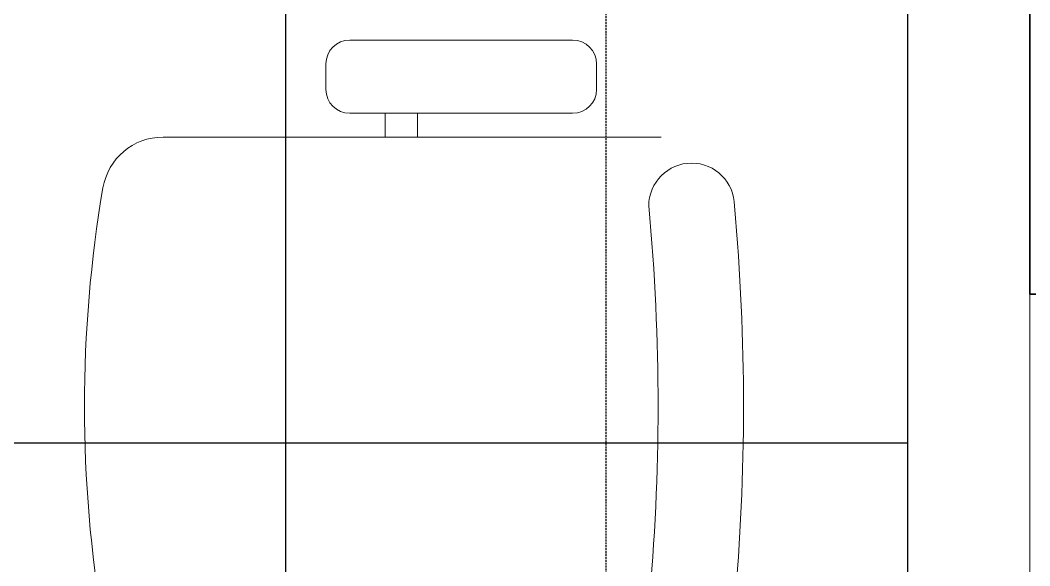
# Model space of a CAD drawing. Extents: x -12260 to 57327, y -29287 to 19916.
# Drawn here: x 12379 to 13206, y 7409 to 7856 of the extents above; entities that cross this region are included whole.
import ezdxf
from ezdxf.enums import TextEntityAlignment as Align

# ---------------------------------------------------------------- set-up
doc = ezdxf.new("R2010")
doc.units = 0
doc.header["$LTSCALE"] = 0.25
doc.linetypes.add('DASHDOT', pattern=[25.4, 12.7, -6.35, 0, -6.35])
doc.linetypes.add('HIDDEN', pattern=[9.525, 6.35, -3.175])
doc.layers.add('01-First Floor-FUR$0$FALSE CEILING', color=251, linetype='Continuous')
for name, color, linetype, lineweight in [('01-First Floor-FUR$0$LOADING', 253, 'Continuous', 5), ('01-First Floor-FUR$0$NEW Wall', 166, 'Continuous', 5), ('01-First Floor-FUR$0$Walls', 251, 'Continuous', 5), ('E-LITE-CLNG-CNDT', 6, 'DASHDOT', 35), ('E-LITE-EXIT-NUMB', 6, 'Continuous', 25), ('E-POWR-FLOR-CNDT', 6, 'HIDDEN', 25), ('E-POWR-WALL', 4, 'Continuous', 35)]:
    doc.layers.add(name, color=color, linetype=linetype, lineweight=lineweight)
doc.styles.add('DC_SIMPLEX', font='SIMPLEX.shx', dxfattribs={"width": 0.7})

# ---------------------------------------------------------------- blocks, each defined once
blk = doc.blocks.new('*X119')
at = {"color": 0}
for p, q in [((5, 3), (5, 3)), ((5, 3), (5, 3)), ((5, 3), (5, 3)), ((5, 3), (5, 3)), ((5, 3), (5, 3)), ((5, 3), (5, 3)), ((5, 3), (5, 3)), ((5, 3), (5, 3)), ((5, 3), (5, 3)), ((5, 3), (5, 3)), ((5, 3), (5, 3)), ((5, 3), (5, 3)), ((5, 3), (5, 3)), ((5, 3), (5, 3)), ((5, 3), (5, 3)), ((5, 3), (5, 3)), ((5, 3), (5, 3)), ((5, 3), (5, 3)), ((5, 3), (5, 3)), ((5, 3), (5, 3)), ((5, 3), (5, 3)), ((5, 3), (5, 3)), ((5, 3), (5, 3)), ((5, 3), (5, 3)), ((5, 3), (5, 3)), ((5, 3), (5, 3)), ((5, 3), (5, 3)), ((5, 3), (5, 3)), ((5, 3), (5, 3)), ((5, 3), (5, 3)), ((5, 3), (5, 3)), ((5, 3), (5, 3)), ((5, 3), (5, 3)), ((5, 3), (5, 3)), ((5, 3), (5, 3)), ((5, 3), (5, 3)), ((5, 3), (5, 3)), ((5, 3), (5, 3)), ((5, 3), (5, 3)), ((5, 3), (5, 3)), ((5, 3), (5, 3)), ((5, 3), (5, 3)), ((5, 3), (5, 3)), ((5, 3), (5, 3)), ((5, 3), (5, 3)), ((5, 3), (5, 3)), ((5, 3), (5, 3)), ((5, 3), (5, 3)), ((5, 3), (5, 3)), ((5, 3), (5, 3)), ((5, 3), (5, 3)), ((5, 3), (5, 3)), ((5, 3), (5, 3)), ((5, 3), (5, 3)), ((5, 3), (5, 3)), ((5, 3), (5, 3)), ((5, 3), (5, 3)), ((5, 3), (5, 3)), ((5, 3), (5, 3)), ((5, 3), (5, 3)), ((5, 3), (5, 3)), ((5, 3), (5, 3)), ((5, 3), (5, 3)), ((5, 3), (5, 3)), ((5, 3), (5, 3)), ((5, 3), (5, 3)), ((6, 3), (5, 3)), ((5, 3), (5, 3)), ((6, 3), (5, 3)), ((5, 3), (5, 3)), ((6, 3), (5, 3)), ((5, 3), (5, 3)), ((6, 3), (5, 3)), ((5, 3), (5, 3)), ((5, 3), (5, 3)), ((5, 3), (5, 3)), ((5, 3), (5, 3)), ((5, 3), (5, 3)), ((5, 3), (5, 3)), ((5, 3), (5, 3)), ((5, 3), (5, 3)), ((5, 3), (5, 3)), ((5, 3), (5, 3)), ((5, 3), (5, 3)), ((5, 3), (5, 3)), ((5, 3), (5, 3)), ((5, 3), (5, 3)), ((5, 3), (5, 3)), ((5, 3), (5, 3)), ((5, 3), (5, 3)), ((5, 3), (5, 3)), ((5, 3), (5, 3)), ((5, 3), (5, 3)), ((5, 3), (5, 3)), ((5, 3), (5, 3)), ((5, 3), (5, 3)), ((6, 3), (6, 3)), ((6, 3), (6, 3)), ((6, 3), (6, 3)), ((6, 3), (6, 3)), ((6, 3), (6, 3)), ((6, 3), (6, 3)), ((6, 3), (6, 3)), ((6, 3), (6, 3)), ((6, 3), (6, 3)), ((6, 3), (6, 3)), ((6, 3), (6, 3)), ((6, 3), (6, 3)), ((6, 3), (6, 3)), ((6, 3), (6, 3)), ((6, 3), (6, 3)), ((6, 3), (6, 3)), ((6, 3), (6, 3)), ((6, 3), (6, 3)), ((6, 3), (6, 3)), ((6, 3), (6, 3)), ((6, 3), (6, 3)), ((6, 3), (6, 3)), ((6, 3), (6, 3)), ((6, 3), (6, 3)), ((6, 3), (6, 3)), ((6, 3), (6, 3)), ((6, 3), (6, 3)), ((6, 3), (6, 3)), ((6, 3), (6, 3)), ((6, 3), (6, 3)), ((6, 3), (6, 3)), ((6, 3), (6, 3)), ((6, 3), (6, 3)), ((6, 3), (6, 3)), ((6, 3), (6, 3)), ((6, 3), (6, 3)), ((6, 3), (6, 3)), ((6, 3), (6, 3)), ((6, 3), (6, 3)), ((6, 3), (6, 3)), ((6, 3), (6, 3)), ((6, 3), (6, 3)), ((6, 3), (6, 3)), ((6, 3), (6, 3)), ((6, 3), (6, 3)), ((6, 3), (6, 3)), ((6, 3), (6, 3)), ((6, 3), (6, 3)), ((6, 3), (6, 3)), ((6, 3), (6, 3)), ((6, 3), (6, 3)), ((6, 3), (6, 3)), ((6, 3), (6, 3)), ((6, 3), (6, 3)), ((6, 3), (6, 3)), ((6, 3), (6, 3)), ((6, 3), (6, 3)), ((6, 3), (6, 3)), ((6, 3), (6, 3)), ((6, 3), (6, 3)), ((6, 3), (6, 3)), ((6, 3), (6, 3)), ((6, 3), (6, 3)), ((6, 3), (6, 3)), ((6, 3), (6, 3)), ((6, 3), (6, 3)), ((6, 3), (6, 3)), ((6, 3), (6, 3)), ((6, 3), (6, 3)), ((6, 3), (6, 3)), ((6, 3), (6, 3)), ((6, 3), (6, 3)), ((6, 3), (6, 3)), ((6, 3), (6, 3)), ((6, 3), (6, 3)), ((6, 3), (6, 3)), ((6, 3), (6, 3)), ((6, 3), (6, 3)), ((6, 3), (6, 3)), ((6, 3), (6, 3)), ((6, 3), (6, 3)), ((6, 3), (6, 3)), ((6, 3), (6, 3)), ((6, 3), (6, 3)), ((6, 3), (6, 3)), ((6, 3), (6, 3)), ((6, 3), (6, 3)), ((6, 3), (6, 3)), ((6, 3), (6, 3)), ((6, 3), (6, 3)), ((6, 3), (6, 3)), ((6, 3), (6, 3)), ((6, 3), (6, 3)), ((6, 3), (6, 3)), ((6, 3), (6, 3)), ((6, 3), (6, 3)), ((6, 3), (6, 3)), ((6, 3), (6, 3)), ((6, 3), (6, 3)), ((6, 3), (6, 3)), ((6, 3), (6, 3)), ((6, 3), (6, 3)), ((6, 3), (6, 3)), ((6, 3), (6, 3)), ((6, 3), (6, 3)), ((6, 3), (6, 3)), ((6, 3), (6, 3)), ((6, 3), (6, 3)), ((6, 3), (6, 3)), ((6, 3), (6, 3)), ((6, 3), (6, 3)), ((6, 3), (6, 3)), ((6, 3), (6, 3)), ((6, 3), (6, 3)), ((6, 3), (6, 3)), ((6, 3), (6, 3)), ((6, 3), (6, 3)), ((6, 3), (6, 3)), ((6, 3), (6, 3)), ((6, 3), (6, 3)), ((6, 3), (6, 3)), ((6, 3), (6, 3)), ((6, 3), (6, 3)), ((6, 3), (6, 3)), ((6, 3), (6, 3)), ((6, 3), (6, 3)), ((6, 3), (6, 3)), ((6, 3), (6, 3)), ((6, 3), (6, 3)), ((6, 3), (6, 3)), ((6, 3), (6, 3)), ((6, 3), (6, 3)), ((6, 3), (6, 3)), ((6, 3), (6, 3)), ((6, 3), (6, 3)), ((6, 3), (6, 3)), ((6, 3), (6, 3)), ((6, 3), (6, 3)), ((6, 3), (6, 3)), ((6, 3), (6, 3)), ((6, 3), (6, 3)), ((6, 3), (6, 3)), ((6, 3), (6, 3)), ((6, 3), (6, 3)), ((6, 3), (6, 3)), ((6, 3), (6, 3)), ((6, 3), (6, 3)), ((6, 3), (6, 3)), ((6, 3), (6, 3)), ((6, 3), (6, 3)), ((6, 3), (6, 3)), ((6, 3), (6, 3)), ((6, 3), (6, 3)), ((6, 3), (6, 3)), ((6, 3), (6, 3)), ((6, 3), (6, 3)), ((6, 3), (6, 3)), ((6, 3), (6, 3)), ((6, 3), (6, 3)), ((6, 3), (6, 3)), ((6, 3), (6, 3)), ((6, 3), (6, 3)), ((6, 3), (6, 3)), ((6, 3), (6, 3)), ((6, 3), (6, 3)), ((6, 3), (6, 3)), ((6, 3), (6, 3)), ((6, 3), (6, 3)), ((6, 3), (6, 3)), ((6, 3), (6, 3)), ((6, 3), (6, 3)), ((6, 3), (6, 3)), ((6, 3), (6, 3)), ((6, 3), (6, 3)), ((6, 3), (6, 3)), ((6, 3), (6, 3)), ((6, 3), (6, 3)), ((6, 3), (6, 3)), ((6, 3), (6, 3)), ((6, 3), (6, 3)), ((6, 3), (6, 3)), ((6, 3), (6, 3)), ((6, 3), (6, 3)), ((6, 3), (6, 3)), ((6, 3), (6, 3)), ((6, 3), (6, 3)), ((6, 3), (6, 3)), ((6, 3), (6, 3)), ((6, 3), (6, 3)), ((6, 3), (6, 3)), ((6, 3), (6, 3)), ((6, 3), (6, 3)), ((6, 3), (6, 3)), ((6, 3), (6, 3)), ((6, 3), (6, 3)), ((6, 3), (6, 3)), ((6, 3), (6, 3)), ((6, 3), (6, 3)), ((6, 3), (6, 3)), ((6, 3), (6, 3)), ((6, 3), (6, 3)), ((6, 3), (6, 3)), ((6, 3), (6, 3)), ((6, 3), (6, 3)), ((6, 3), (5, 3)), ((6, 3), (5, 3)), ((6, 3), (5, 3)), ((6, 3), (5, 3)), ((6, 3), (5, 3)), ((6, 3), (6, 3)), ((6, 3), (6, 3)), ((6, 3), (6, 3)), ((6, 3), (6, 3)), ((6, 3), (6, 3)), ((6, 3), (6, 3)), ((6, 3), (6, 3)), ((6, 3), (6, 3)), ((6, 3), (6, 3)), ((6, 3), (6, 3)), ((6, 3), (6, 3)), ((6, 3), (6, 3)), ((6, 3), (6, 3)), ((6, 3), (6, 3)), ((6, 3), (6, 3)), ((6, 3), (6, 3)), ((6, 3), (6, 3)), ((6, 3), (6, 3)), ((6, 3), (6, 3)), ((6, 3), (6, 3)), ((6, 3), (6, 3)), ((6, 3), (6, 3)), ((6, 3), (6, 3)), ((6, 3), (6, 3)), ((6, 3), (6, 3)), ((6, 3), (6, 3)), ((6, 3), (6, 3)), ((6, 3), (6, 3)), ((6, 3), (6, 3)), ((6, 3), (6, 3)), ((6, 3), (6, 3)), ((6, 3), (6, 3)), ((6, 3), (6, 3)), ((6, 3), (6, 3)), ((6, 3), (6, 3)), ((6, 3), (6, 3)), ((6, 3), (6, 3)), ((6, 3), (6, 3)), ((6, 3), (6, 3)), ((6, 3), (6, 3)), ((6, 3), (6, 3)), ((6, 3), (6, 3)), ((6, 3), (6, 3)), ((6, 3), (6, 3)), ((6, 3), (6, 3)), ((6, 3), (6, 3)), ((6, 3), (6, 3)), ((6, 3), (6, 3)), ((6, 3), (6, 3)), ((6, 3), (6, 3)), ((6, 3), (6, 3)), ((6, 3), (6, 3)), ((6, 3), (6, 3)), ((6, 3), (6, 3)), ((6, 3), (6, 3)), ((6, 3), (6, 3)), ((6, 3), (6, 3)), ((6, 3), (6, 3)), ((6, 3), (6, 3)), ((6, 3), (6, 3)), ((6, 3), (6, 3)), ((6, 3), (6, 3)), ((6, 3), (6, 3)), ((6, 3), (6, 3)), ((6, 3), (6, 3)), ((6, 3), (6, 3)), ((6, 3), (6, 3)), ((6, 3), (6, 3)), ((6, 3), (6, 3)), ((6, 3), (6, 3)), ((6, 3), (6, 3)), ((6, 3), (6, 3)), ((6, 3), (6, 3)), ((6, 3), (6, 3)), ((6, 3), (6, 3)), ((6, 3), (6, 3)), ((6, 3), (6, 3)), ((6, 3), (6, 3)), ((6, 3), (6, 3)), ((6, 3), (6, 3)), ((6, 3), (6, 3)), ((6, 3), (6, 3)), ((6, 3), (6, 3)), ((6, 3), (6, 3)), ((6, 3), (6, 3)), ((6, 3), (6, 3)), ((6, 3), (6, 3)), ((6, 3), (6, 3)), ((6, 3), (6, 3)), ((6, 3), (6, 3)), ((6, 3), (6, 3)), ((6, 3), (6, 3)), ((6, 3), (6, 3)), ((6, 3), (6, 3)), ((6, 3), (6, 3)), ((6, 3), (6, 3)), ((6, 3), (6, 3)), ((6, 3), (6, 3)), ((6, 3), (6, 3)), ((6, 3), (6, 3)), ((6, 3), (6, 3)), ((6, 3), (6, 3)), ((6, 3), (6, 3)), ((6, 3), (6, 3)), ((6, 3), (6, 3)), ((6, 3), (6, 3)), ((6, 3), (6, 3)), ((6, 3), (6, 3)), ((6, 3), (6, 3)), ((6, 3), (6, 3)), ((6, 3), (6, 3)), ((6, 3), (6, 3)), ((6, 3), (6, 3)), ((6, 3), (6, 3)), ((6, 3), (6, 3)), ((6, 3), (6, 3)), ((6, 3), (6, 3)), ((6, 3), (6, 3)), ((6, 3), (6, 3)), ((6, 3), (6, 3)), ((6, 3), (6, 3)), ((6, 3), (6, 3)), ((6, 3), (6, 3)), ((6, 3), (6, 3)), ((6, 3), (6, 3)), ((6, 3), (6, 3)), ((6, 3), (6, 3)), ((6, 3), (6, 3)), ((6, 3), (6, 3)), ((6, 3), (6, 3)), ((6, 3), (6, 3)), ((6, 3), (6, 3)), ((6, 3), (6, 3)), ((6, 3), (6, 3)), ((6, 3), (6, 3)), ((6, 3), (6, 3)), ((6, 3), (6, 3)), ((6, 3), (6, 3)), ((6, 3), (6, 3)), ((6, 3), (6, 3)), ((6, 3), (6, 3)), ((6, 3), (6, 3)), ((6, 3), (6, 3)), ((6, 3), (6, 3)), ((6, 3), (6, 3)), ((6, 3), (6, 3)), ((6, 3), (6, 3)), ((6, 3), (6, 3)), ((6, 3), (6, 3)), ((6, 3), (6, 3)), ((6, 3), (6, 3)), ((6, 3), (6, 3)), ((6, 3), (6, 3)), ((6, 3), (6, 3)), ((6, 3), (6, 3)), ((6, 3), (6, 3)), ((6, 3), (6, 3)), ((6, 3), (6, 3)), ((6, 3), (6, 3)), ((6, 3), (6, 3)), ((6, 3), (6, 3)), ((6, 3), (6, 3)), ((6, 3), (6, 3)), ((6, 3), (6, 3)), ((6, 3), (6, 3)), ((6, 3), (6, 3)), ((6, 3), (6, 3)), ((6, 3), (6, 3)), ((6, 3), (6, 3)), ((6, 3), (6, 3)), ((6, 3), (6, 3)), ((6, 3), (6, 3)), ((6, 3), (6, 3)), ((6, 3), (6, 3)), ((6, 3), (6, 3)), ((6, 3), (6, 3)), ((6, 3), (6, 3)), ((6, 3), (6, 3)), ((6, 3), (6, 3)), ((6, 3), (6, 3)), ((6, 3), (6, 3)), ((6, 3), (6, 3)), ((6, 3), (6, 3)), ((6, 3), (6, 3)), ((6, 3), (6, 3)), ((6, 3), (6, 3)), ((6, 3), (6, 3)), ((6, 3), (6, 3)), ((6, 3), (6, 3)), ((6, 3), (6, 3)), ((6, 3), (6, 3)), ((6, 3), (6, 3)), ((6, 3), (6, 3)), ((6, 3), (6, 3)), ((6, 3), (6, 3)), ((6, 3), (6, 3)), ((6, 3), (6, 3)), ((6, 3), (6, 3)), ((6, 3), (6, 3)), ((6, 3), (6, 3)), ((6, 3), (6, 3)), ((6, 3), (6, 3)), ((6, 3), (6, 3)), ((6, 3), (6, 3)), ((6, 3), (6, 3)), ((6, 3), (6, 3)), ((6, 3), (6, 3)), ((6, 3), (6, 3)), ((6, 3), (6, 3)), ((6, 3), (6, 3)), ((6, 3), (6, 3)), ((6, 3), (6, 3)), ((6, 3), (6, 3)), ((6, 3), (6, 3)), ((6, 3), (6, 3)), ((6, 3), (6, 3)), ((6, 3), (6, 3)), ((6, 3), (6, 3)), ((6, 3), (6, 3)), ((6, 3), (6, 3)), ((6, 3), (6, 3)), ((6, 3), (6, 3)), ((6, 3), (6, 3)), ((6, 3), (6, 3)), ((6, 3), (6, 3)), ((6, 3), (6, 3)), ((6, 3), (6, 3)), ((6, 3), (6, 3)), ((6, 3), (6, 3)), ((6, 3), (6, 3)), ((6, 3), (6, 3)), ((6, 3), (6, 3)), ((6, 3), (6, 3)), ((6, 3), (6, 3)), ((6, 3), (6, 3)), ((6, 3), (6, 3)), ((6, 3), (6, 3)), ((6, 3), (6, 3)), ((6, 3), (6, 3)), ((6, 3), (6, 3)), ((6, 3), (6, 3)), ((6, 3), (6, 3)), ((6, 3), (6, 3)), ((6, 3), (6, 3)), ((6, 3), (6, 3)), ((6, 3), (6, 3)), ((6, 3), (6, 3)), ((6, 3), (6, 3)), ((6, 3), (6, 3)), ((6, 3), (6, 3)), ((6, 3), (6, 3)), ((6, 3), (6, 3)), ((6, 3), (6, 3)), ((6, 3), (6, 3)), ((6, 3), (6, 3)), ((6, 3), (6, 3)), ((6, 3), (6, 3)), ((6, 3), (6, 3)), ((6, 3), (6, 3)), ((6, 3), (6, 3)), ((6, 3), (6, 3)), ((6, 3), (6, 3)), ((6, 3), (6, 3)), ((6, 3), (6, 3)), ((6, 3), (6, 3)), ((6, 3), (6, 3)), ((6, 3), (6, 3)), ((6, 3), (6, 3)), ((6, 3), (6, 3)), ((6, 3), (6, 3)), ((6, 3), (6, 3)), ((6, 3), (6, 3)), ((6, 3), (6, 3)), ((6, 3), (6, 3)), ((6, 3), (6, 3)), ((6, 3), (6, 3)), ((6, 3), (6, 3)), ((6, 3), (6, 3)), ((6, 3), (6, 3)), ((6, 3), (6, 3)), ((6, 3), (6, 3)), ((6, 3), (6, 3)), ((6, 3), (6, 3)), ((6, 3), (6, 3)), ((6, 3), (6, 3)), ((6, 3), (6, 3)), ((6, 3), (6, 3)), ((6, 3), (6, 3)), ((6, 3), (6, 3)), ((6, 3), (6, 3)), ((6, 3), (6, 3)), ((6, 3), (6, 3)), ((6, 3), (6, 3)), ((6, 3), (6, 3)), ((6, 3), (6, 3)), ((6, 3), (6, 3)), ((6, 3), (6, 3)), ((6, 3), (6, 3)), ((6, 3), (6, 3)), ((6, 3), (6, 3)), ((6, 3), (6, 3)), ((6, 3), (6, 3)), ((6, 3), (6, 3)), ((6, 3), (6, 3)), ((6, 3), (6, 3)), ((6, 3), (6, 3)), ((6, 3), (6, 3)), ((6, 3), (6, 3)), ((6, 3), (6, 3)), ((6, 3), (6, 3)), ((6, 3), (6, 3)), ((6, 3), (6, 3)), ((6, 3), (6, 3)), ((6, 3), (6, 3)), ((6, 3), (6, 3)), ((6, 3), (6, 3)), ((6, 3), (6, 3))]:
    blk.add_line(p, q, dxfattribs=at)
blk = doc.blocks.new('*X120')
at = {"color": 0}
for p, q in [((13, 1), (13, 1)), ((13, 1), (13, 1)), ((13, 1), (13, 1)), ((13, 1), (13, 1)), ((13, 1), (13, 1)), ((13, 1), (13, 1)), ((13, 1), (13, 1)), ((13, 1), (13, 1)), ((13, 1), (13, 1)), ((13, 1), (13, 1)), ((13, 1), (13, 1)), ((13, 1), (13, 1)), ((13, 1), (13, 1)), ((13, 1), (13, 1)), ((13, 1), (13, 1)), ((13, 1), (14, 1)), ((13, 1), (14, 1)), ((13, 1), (14, 1)), ((13, 1), (13, 1)), ((13, 1), (13, 1)), ((13, 1), (13, 1)), ((13, 1), (13, 1)), ((13, 1), (13, 1)), ((13, 1), (13, 1)), ((13, 1), (13, 1)), ((13, 1), (13, 1)), ((13, 1), (13, 1)), ((13, 1), (13, 1)), ((13, 1), (13, 1)), ((13, 1), (13, 1)), ((13, 1), (13, 1)), ((13, 1), (13, 1)), ((13, 1), (13, 1)), ((13, 1), (13, 1)), ((13, 1), (13, 1)), ((13, 1), (13, 1)), ((13, 1), (13, 1)), ((13, 1), (13, 1)), ((13, 1), (13, 1)), ((13, 1), (13, 1)), ((13, 1), (13, 1)), ((13, 1), (13, 1)), ((13, 1), (13, 1)), ((13, 1), (13, 1)), ((13, 1), (13, 1)), ((13, 1), (13, 1)), ((13, 1), (13, 1)), ((13, 1), (13, 1)), ((13, 1), (13, 1)), ((13, 1), (13, 1)), ((13, 1), (13, 1)), ((13, 1), (13, 1)), ((13, 1), (13, 1)), ((13, 1), (13, 1)), ((13, 1), (13, 1)), ((13, 1), (13, 1)), ((13, 1), (13, 1)), ((13, 1), (13, 1)), ((13, 1), (13, 1)), ((13, 1), (13, 1)), ((13, 1), (13, 1)), ((13, 1), (13, 1)), ((13, 1), (13, 1)), ((13, 1), (13, 1)), ((13, 1), (13, 1)), ((13, 1), (13, 1)), ((13, 1), (13, 1)), ((13, 1), (13, 1)), ((13, 1), (13, 1)), ((13, 1), (13, 1)), ((13, 1), (13, 1)), ((13, 1), (13, 1)), ((13, 1), (13, 1)), ((13, 1), (13, 1)), ((13, 1), (13, 1)), ((13, 1), (13, 1)), ((13, 1), (13, 1)), ((13, 1), (13, 1)), ((13, 1), (13, 1)), ((13, 1), (13, 1)), ((13, 1), (13, 1)), ((13, 1), (13, 1)), ((13, 1), (13, 1)), ((13, 1), (13, 1)), ((13, 1), (13, 1)), ((13, 1), (13, 1)), ((13, 1), (13, 1)), ((13, 1), (13, 1)), ((13, 1), (13, 1)), ((13, 1), (13, 1)), ((13, 1), (13, 1)), ((13, 1), (13, 1)), ((13, 1), (13, 1)), ((13, 1), (13, 1)), ((13, 1), (13, 1)), ((13, 1), (13, 1)), ((13, 1), (13, 1)), ((13, 1), (13, 1)), ((13, 1), (13, 1)), ((13, 1), (13, 1)), ((13, 1), (13, 1)), ((13, 1), (13, 1)), ((13, 1), (13, 1)), ((13, 1), (13, 1)), ((13, 1), (13, 1)), ((13, 1), (13, 1)), ((13, 1), (13, 1)), ((13, 1), (13, 1)), ((13, 1), (13, 1)), ((13, 1), (13, 1)), ((13, 1), (13, 1)), ((13, 1), (13, 1)), ((13, 1), (13, 1)), ((13, 1), (13, 1)), ((13, 1), (13, 1)), ((13, 1), (13, 1)), ((13, 1), (13, 1)), ((13, 1), (13, 1)), ((13, 1), (13, 1)), ((13, 1), (13, 1)), ((13, 1), (13, 1)), ((13, 1), (13, 1)), ((13, 1), (13, 1)), ((13, 1), (14, 1)), ((13, 0), (13, 0)), ((13, 0), (13, 0)), ((13, 0), (13, 0)), ((13, 0), (13, 0)), ((13, 0), (13, 0)), ((13, 0), (13, 0)), ((13, 0), (13, 0)), ((13, 0), (13, 0)), ((13, 0), (13, 0)), ((13, 0), (13, 0)), ((13, 0), (13, 0)), ((13, 0), (13, 0)), ((13, 0), (13, 0)), ((13, 0), (13, 0)), ((13, 0), (13, 0)), ((13, 0), (13, 0)), ((13, 0), (13, 0)), ((13, 0), (13, 0)), ((13, 0), (13, 0)), ((13, 0), (13, 0)), ((13, 0), (13, 0)), ((13, 0), (13, 0)), ((13, 0), (13, 0)), ((13, 0), (13, 0)), ((13, 0), (13, 0)), ((13, 0), (13, 0)), ((13, 0), (13, 0)), ((13, 0), (13, 0)), ((13, 0), (13, 0)), ((13, 0), (13, 0)), ((13, 0), (13, 0)), ((13, 0), (13, 0)), ((13, 0), (13, 0)), ((13, 0), (13, 0)), ((13, 0), (13, 0)), ((13, 0), (13, 0)), ((13, 0), (13, 0)), ((13, 0), (13, 0)), ((13, 0), (13, 0)), ((13, 0), (13, 0)), ((13, 0), (13, 0)), ((13, 0), (13, 0)), ((13, 0), (13, 0)), ((13, 0), (13, 0)), ((13, 0), (13, 0)), ((13, 0), (13, 0)), ((13, 0), (13, 0)), ((13, 0), (13, 0)), ((13, 0), (14, 0)), ((13, 0), (14, 0)), ((13, 0), (13, 0)), ((13, 0), (14, 0)), ((14, 1), (14, 1)), ((14, 1), (14, 1)), ((14, 1), (14, 1)), ((14, 1), (14, 1)), ((14, 1), (14, 1)), ((14, 1), (14, 1)), ((14, 1), (14, 1)), ((14, 1), (14, 1)), ((14, 1), (14, 1)), ((14, 1), (14, 1)), ((14, 1), (14, 1)), ((14, 1), (14, 1)), ((14, 1), (14, 1)), ((14, 1), (14, 1)), ((14, 1), (14, 1)), ((14, 1), (14, 1)), ((14, 1), (14, 1)), ((14, 1), (14, 1)), ((14, 1), (14, 1)), ((14, 1), (14, 1)), ((14, 1), (14, 1)), ((14, 1), (14, 1)), ((14, 1), (14, 1)), ((14, 1), (14, 1)), ((14, 1), (14, 1)), ((14, 1), (14, 1)), ((14, 1), (14, 1)), ((14, 1), (14, 1)), ((14, 1), (14, 1)), ((14, 1), (14, 1)), ((14, 1), (14, 1)), ((14, 1), (14, 1)), ((14, 1), (14, 1)), ((14, 1), (14, 1)), ((14, 1), (14, 1)), ((14, 1), (14, 1)), ((14, 1), (14, 1)), ((14, 1), (14, 1)), ((14, 1), (14, 1)), ((14, 1), (14, 1)), ((14, 1), (14, 1)), ((14, 1), (14, 1)), ((14, 1), (14, 1)), ((14, 1), (14, 1)), ((14, 1), (14, 1)), ((14, 1), (14, 1)), ((14, 1), (14, 1)), ((14, 1), (14, 1)), ((14, 1), (14, 1)), ((14, 1), (14, 1)), ((14, 1), (14, 1)), ((14, 1), (14, 1)), ((14, 1), (14, 1)), ((14, 1), (14, 1)), ((14, 1), (14, 1)), ((14, 1), (14, 1)), ((14, 1), (14, 1)), ((14, 1), (14, 1)), ((14, 1), (14, 1)), ((14, 1), (14, 1)), ((14, 1), (14, 1)), ((14, 1), (14, 1)), ((14, 1), (14, 1)), ((14, 1), (14, 1)), ((14, 1), (14, 1)), ((14, 1), (14, 1)), ((14, 1), (14, 1)), ((14, 1), (14, 1)), ((14, 1), (14, 1)), ((14, 1), (14, 1)), ((14, 1), (14, 1)), ((14, 1), (14, 1)), ((14, 1), (14, 1)), ((14, 1), (14, 1)), ((14, 1), (14, 1)), ((14, 1), (14, 1)), ((14, 1), (14, 1)), ((14, 1), (14, 1)), ((14, 1), (14, 1)), ((14, 1), (14, 1)), ((14, 1), (14, 1)), ((14, 1), (14, 1)), ((14, 1), (14, 1)), ((14, 1), (14, 1)), ((14, 1), (14, 1)), ((14, 1), (14, 1)), ((14, 1), (14, 1)), ((14, 1), (14, 1)), ((14, 1), (14, 1)), ((14, 1), (14, 1)), ((14, 1), (14, 1)), ((14, 1), (14, 1)), ((14, 1), (14, 1)), ((14, 1), (14, 1)), ((14, 0), (14, 0)), ((14, 0), (14, 0)), ((14, 0), (14, 0)), ((14, 0), (14, 0)), ((14, 0), (14, 0)), ((14, 0), (14, 0)), ((14, 0), (14, 0)), ((14, 0), (14, 0)), ((14, 0), (14, 0)), ((14, 0), (14, 0)), ((14, 0), (14, 0)), ((14, 0), (14, 0)), ((14, 0), (14, 0)), ((14, 0), (14, 0)), ((14, 0), (14, 0)), ((14, 0), (14, 0)), ((14, 0), (14, 0)), ((14, 0), (14, 0)), ((14, 0), (14, 0)), ((14, 0), (14, 0)), ((14, 0), (14, 0)), ((14, 0), (14, 0)), ((14, 0), (14, 0)), ((14, 0), (14, 0)), ((14, 0), (14, 0)), ((14, 0), (14, 0)), ((14, 0), (14, 0)), ((14, 0), (14, 0)), ((14, 0), (14, 0)), ((14, 0), (14, 0)), ((14, 0), (14, 0)), ((14, 0), (14, 0)), ((14, 0), (14, 0)), ((14, 0), (14, 0)), ((14, 0), (14, 0)), ((14, 0), (14, 0)), ((14, 0), (14, 0)), ((14, 0), (14, 0)), ((14, 0), (14, 0)), ((14, 0), (14, 0)), ((14, 0), (14, 0)), ((14, 0), (14, 0)), ((14, 0), (14, 0)), ((14, 0), (14, 0)), ((14, 0), (14, 0)), ((14, 0), (14, 0)), ((14, 0), (14, 0)), ((14, 0), (14, 0)), ((13, 0), (13, 0)), ((13, 0), (14, 0)), ((13, 0), (13, 0)), ((13, 0), (14, 0)), ((13, 0), (13, 0)), ((13, 0), (14, 0)), ((13, 0), (13, 0)), ((13, 0), (13, 0)), ((13, 0), (13, 0)), ((13, 0), (13, 0)), ((13, 0), (14, 0)), ((13, 0), (13, 0)), ((13, 0), (14, 0)), ((13, 0), (13, 0)), ((13, 0), (14, 0)), ((13, 0), (13, 0)), ((13, 0), (14, 0)), ((13, 0), (13, 0)), ((13, 0), (14, 0)), ((13, 0), (13, 0)), ((13, 0), (14, 0)), ((13, 0), (13, 0)), ((13, 0), (14, 0)), ((13, 0), (13, 0)), ((13, 0), (13, 0)), ((13, 0), (13, 0)), ((13, 0), (14, 0)), ((13, 0), (13, 0)), ((13, 0), (14, 0)), ((13, 0), (13, 0)), ((13, 0), (14, 0)), ((13, 0), (13, 0)), ((13, 0), (14, 0)), ((13, 0), (13, 0)), ((13, 0), (13, 0)), ((13, 0), (13, 0)), ((13, 0), (13, 0)), ((13, 0), (13, 0)), ((13, 0), (13, 0)), ((13, 0), (13, 0)), ((13, 0), (13, 0)), ((13, 0), (13, 0)), ((13, 0), (13, 0)), ((13, 0), (13, 0)), ((13, 0), (13, 0)), ((13, 0), (13, 0)), ((13, 0), (13, 0)), ((13, 0), (13, 0)), ((13, 0), (13, 0)), ((13, 0), (13, 0)), ((13, 0), (13, 0)), ((13, 0), (13, 0)), ((13, 0), (13, 0)), ((13, 0), (13, 0)), ((13, 0), (13, 0)), ((13, 0), (13, 0)), ((13, 0), (13, 0)), ((13, 0), (13, 0)), ((13, 0), (13, 0)), ((13, 0), (13, 0)), ((13, 0), (13, 0)), ((13, 0), (13, 0)), ((13, 0), (13, 0)), ((13, 0), (13, 0)), ((13, -1), (13, -1)), ((13, -1), (13, -1)), ((13, -1), (13, -1)), ((13, -1), (13, -1)), ((13, -1), (13, -1)), ((13, -1), (14, -1)), ((13, -1), (13, -1)), ((14, 0), (14, 0)), ((14, 0), (14, 0)), ((14, 0), (14, 0)), ((14, 0), (14, 0)), ((14, 0), (14, 0)), ((14, 0), (14, 0)), ((14, 0), (14, 0)), ((14, 0), (14, 0)), ((14, 0), (14, 0)), ((14, 0), (14, 0)), ((14, 0), (14, 0)), ((14, 0), (14, 0)), ((14, 0), (14, 0)), ((14, 0), (14, 0)), ((14, 0), (14, 0)), ((13, 0), (14, 0)), ((14, 0), (14, 0)), ((14, 0), (14, 0)), ((14, 0), (14, 0)), ((14, 0), (14, 0)), ((14, 0), (14, 0)), ((14, 0), (14, 0)), ((14, 0), (14, 0)), ((14, 0), (14, 0)), ((14, 0), (14, 0)), ((14, 0), (14, 0)), ((14, 0), (14, 0)), ((14, 0), (14, 0)), ((14, 0), (14, 0)), ((14, 0), (14, 0)), ((14, 0), (14, 0)), ((14, 0), (14, 0)), ((14, 0), (14, 0)), ((14, 0), (14, 0)), ((14, 0), (14, 0)), ((14, 0), (14, 0)), ((14, 0), (14, 0)), ((14, 0), (14, 0)), ((14, 0), (14, 0)), ((14, 0), (14, 0)), ((14, 0), (14, 0)), ((14, 0), (14, 0)), ((14, 0), (14, 0)), ((14, 0), (14, 0)), ((14, 0), (14, 0)), ((14, 0), (14, 0)), ((14, 0), (14, 0)), ((14, 0), (14, 0)), ((14, 0), (14, 0)), ((14, 0), (14, 0)), ((14, -1), (14, -1)), ((14, -1), (14, -1)), ((14, -1), (14, -1)), ((14, -1), (14, -1)), ((14, -1), (14, -1))]:
    blk.add_line(p, q, dxfattribs=at)
blk = doc.blocks.new('01-First Floor-FUR$0$GF21018-P')
at = {"color": 0}
for p, q in [((0.22049, 0.47563), (0.22049, 0.0675)), ((0.25963, 0.34221), (0.2804, 0.34221)), ((0.24001, 0.32259), (0.24001, 0.14)), ((0.30001, 0.32259), (0.30001, 0.14)), ((0.22049, 0.29372), (0.24001, 0.29372)), ((0.22049, 0.26708), (0.24001, 0.26708)), ((0.25963, 0.12039), (0.2804, 0.12039))]:
    blk.add_line(p, q, dxfattribs=at)
for points in [[(0.24001, 0.29372), (0.24001, 0.29372), (0.24001, 0.29372), (0.24001, 0.29372), (0.24001, 0.29372), (0.24001, 0.29372), (0.24001, 0.29372), (0.24001, 0.29372), (0.24001, 0.29372), (0.24001, 0.29372), (0.24001, 0.29372), (0.24001, 0.29372), (0.24001, 0.29372), (0.24001, 0.29372), (0.24001, 0.29372), (0.24001, 0.29372), (0.24001, 0.29372), (0.24001, 0.29372), (0.24001, 0.29372), (0.24001, 0.29372), (0.24001, 0.29372), (0.24001, 0.29372), (0.24001, 0.29372), (0.24001, 0.29372), (0.24001, 0.29372), (0.24001, 0.29372), (0.24001, 0.29372), (0.24001, 0.29372), (0.24001, 0.29372), (0.24001, 0.29372), (0.24001, 0.29372), (0.24001, 0.29372), (0.24001, 0.29372), (0.24001, 0.29372), (0.24001, 0.29372), (0.24001, 0.29372), (0.24001, 0.29372), (0.24001, 0.29372), (0.24001, 0.29372), (0.24001, 0.29372), (0.24001, 0.29372), (0.24001, 0.29372), (0.24001, 0.29372), (0.24001, 0.29372), (0.24001, 0.29372), (0.24001, 0.29372), (0.24001, 0.29372), (0.24001, 0.29372), (0.24001, 0.29372), (0.24001, 0.29372), (0.24001, 0.29372), (0.24001, 0.29372), (0.24001, 0.29372), (0.24001, 0.29372), (0.24001, 0.29372), (0.24001, 0.29372), (0.24001, 0.29372), (0.24001, 0.29372), (0.24001, 0.29372), (0.24001, 0.29372), (0.24001, 0.29372), (0.24001, 0.29372), (0.24001, 0.29372), (0.24001, 0.29372), (0.24001, 0.29372), (0.24001, 0.29372), (0.24001, 0.29372), (0.24001, 0.29372), (0.24001, 0.29372), (0.24001, 0.29372), (0.24001, 0.29372), (0.24001, 0.29372), (0.24001, 0.29372), (0.24001, 0.29372), (0.24001, 0.29372), (0.24001, 0.29372), (0.24001, 0.29372), (0.24001, 0.29372), (0.24001, 0.29372), (0.24001, 0.29372), (0.24001, 0.29372), (0.24001, 0.29372), (0.24001, 0.29372), (0.24001, 0.29372), (0.24001, 0.29372), (0.24001, 0.29372), (0.24001, 0.29372), (0.24001, 0.29372), (0.24001, 0.29372), (0.24001, 0.29372), (0.24001, 0.29372), (0.24001, 0.29372), (0.24001, 0.29372), (0.24001, 0.29372), (0.24001, 0.29372), (0.24001, 0.29372), (0.24001, 0.29372), (0.24001, 0.29372), (0.24001, 0.29372), (0.24001, 0.29372), (0.24001, 0.29372), (0.24001, 0.29372), (0.24001, 0.29372), (0.24001, 0.29372), (0.24001, 0.29372), (0.24001, 0.29372), (0.24001, 0.29372), (0.24001, 0.29372), (0.24001, 0.29372), (0.24001, 0.29372), (0.24001, 0.29372), (0.24001, 0.29372), (0.24001, 0.29372), (0.24001, 0.29372), (0.24001, 0.29372), (0.24001, 0.29372), (0.24001, 0.29372), (0.24001, 0.29372), (0.24001, 0.29372), (0.24001, 0.29372), (0.24001, 0.29372), (0.24001, 0.29372), (0.24001, 0.29372), (0.24001, 0.29372), (0.24001, 0.29372), (0.24001, 0.29372), (0.24001, 0.29372), (0.24001, 0.29372), (0.24001, 0.29372), (0.24001, 0.29372), (0.24001, 0.29372), (0.24001, 0.29372), (0.24001, 0.29372), (0.24001, 0.29372), (0.24001, 0.29372), (0.24001, 0.29372), (0.24001, 0.29372), (0.24001, 0.29372), (0.24001, 0.29372), (0.24001, 0.29372), (0.24001, 0.29372), (0.24001, 0.29372), (0.24001, 0.29372), (0.24001, 0.29372), (0.24001, 0.29372), (0.24001, 0.29372), (0.24001, 0.29372), (0.24001, 0.29372), (0.24001, 0.29372), (0.24001, 0.29372), (0.24001, 0.29372), (0.24001, 0.29372), (0.24001, 0.29372), (0.24001, 0.29372), (0.24001, 0.29372), (0.24001, 0.29372), (0.24001, 0.29372), (0.24001, 0.29372), (0.24001, 0.29372), (0.24001, 0.29372), (0.24001, 0.29372), (0.24001, 0.29372), (0.24001, 0.29372), (0.24001, 0.29372), (0.24001, 0.29372), (0.24001, 0.29372), (0.24001, 0.29372), (0.24001, 0.29372), (0.24001, 0.29372), (0.24001, 0.29372), (0.24001, 0.29372), (0.24001, 0.29372), (0.24001, 0.29372), (0.24001, 0.29372), (0.24001, 0.29372), (0.24001, 0.29372), (0.24001, 0.29372), (0.24001, 0.29372), (0.24001, 0.29372), (0.24001, 0.29372), (0.24001, 0.29372), (0.24001, 0.29372), (0.24001, 0.29372), (0.24001, 0.29372), (0.24001, 0.29372), (0.24001, 0.29372), (0.24001, 0.29372), (0.24001, 0.29372), (0.24001, 0.29372), (0.24001, 0.29372), (0.24001, 0.29372), (0.24001, 0.29372), (0.24001, 0.29372), (0.24001, 0.29372), (0.24001, 0.29372), (0.24001, 0.29372), (0.24001, 0.29372), (0.24001, 0.29372), (0.24001, 0.29372), (0.24001, 0.29372), (0.24001, 0.29372), (0.24001, 0.29372), (0.24001, 0.29372), (0.24001, 0.29372), (0.24001, 0.29372), (0.24001, 0.29372), (0.24001, 0.29372), (0.24001, 0.29372), (0.24001, 0.29372), (0.24001, 0.29372), (0.24001, 0.29372), (0.24001, 0.29372), (0.24001, 0.29372), (0.24001, 0.29372), (0.24001, 0.29372), (0.24001, 0.29372), (0.24001, 0.29372), (0.24001, 0.29372), (0.24001, 0.29372), (0.24001, 0.29372), (0.24001, 0.29372), (0.24001, 0.29372), (0.24001, 0.29372), (0.24001, 0.29372), (0.24001, 0.29372), (0.24001, 0.29372), (0.24001, 0.29372), (0.24001, 0.29372), (0.24001, 0.29372), (0.24001, 0.29372), (0.24001, 0.29372), (0.24001, 0.29372), (0.24001, 0.29372), (0.24001, 0.29372), (0.24001, 0.29372), (0.24001, 0.29372), (0.24001, 0.29372), (0.24001, 0.29372), (0.24001, 0.29372), (0.24001, 0.29372), (0.24001, 0.29372), (0.24001, 0.29372), (0.24001, 0.29372), (0.24001, 0.29372), (0.24001, 0.29372), (0.24001, 0.29372), (0.24001, 0.29372), (0.24001, 0.29372), (0.24001, 0.29372), (0.24001, 0.29372), (0.24001, 0.29372), (0.24001, 0.29372), (0.24001, 0.29372), (0.24001, 0.29372), (0.24001, 0.29372), (0.24001, 0.29372), (0.24001, 0.29372), (0.24001, 0.29372), (0.24001, 0.29372), (0.24001, 0.29372), (0.24001, 0.29372), (0.24001, 0.29372), (0.24001, 0.29372), (0.24001, 0.29372), (0.24001, 0.29372), (0.24001, 0.29372), (0.24001, 0.29372), (0.24001, 0.29372), (0.24001, 0.29372), (0.24001, 0.29372), (0.24001, 0.29372), (0.24001, 0.29372), (0.24001, 0.29372), (0.24001, 0.29372), (0.24001, 0.29372), (0.24001, 0.29372), (0.24001, 0.29372)], [(0.24001, 0.29372), (0.24001, 0.29372), (0.24001, 0.29372), (0.24001, 0.29372), (0.24001, 0.29372), (0.24001, 0.29372), (0.24001, 0.29372), (0.24001, 0.29372), (0.24001, 0.29372), (0.24001, 0.29372), (0.24001, 0.29372), (0.24001, 0.29372), (0.24001, 0.29372), (0.24001, 0.29372), (0.24001, 0.29372), (0.24001, 0.29372), (0.24001, 0.29372), (0.24001, 0.29372), (0.24001, 0.29372), (0.24001, 0.29372), (0.24001, 0.29372), (0.24001, 0.29372), (0.24001, 0.29372), (0.24001, 0.29372), (0.24001, 0.29372), (0.24001, 0.29372), (0.24001, 0.29372), (0.24001, 0.29372), (0.24001, 0.29372), (0.24001, 0.29372), (0.24001, 0.29372), (0.24001, 0.29372), (0.24001, 0.29372), (0.24001, 0.29372), (0.24001, 0.29372), (0.24001, 0.29372), (0.24001, 0.29372), (0.24001, 0.29372), (0.24001, 0.29372), (0.24001, 0.29372), (0.24001, 0.29372), (0.24001, 0.29372), (0.24001, 0.29372), (0.24001, 0.29372), (0.24001, 0.29372), (0.24001, 0.29372), (0.24001, 0.29372), (0.24001, 0.29372), (0.24001, 0.29372), (0.24001, 0.29372), (0.24001, 0.29372), (0.24001, 0.29372), (0.24001, 0.29372), (0.24001, 0.29372), (0.24001, 0.29372), (0.24001, 0.29372), (0.24001, 0.29372), (0.24001, 0.29372), (0.24001, 0.29372), (0.24001, 0.29372), (0.24001, 0.29372), (0.24001, 0.29372), (0.24001, 0.29372), (0.24001, 0.29372), (0.24001, 0.29372), (0.24001, 0.29372), (0.24001, 0.29372), (0.24001, 0.29372), (0.24001, 0.29372), (0.24001, 0.29372), (0.24001, 0.29372), (0.24001, 0.29372), (0.24001, 0.29372), (0.24001, 0.29372), (0.24001, 0.29372), (0.24001, 0.29372), (0.24001, 0.29372), (0.24001, 0.29372), (0.24001, 0.29372), (0.24001, 0.29372), (0.24001, 0.29372), (0.24001, 0.29372), (0.24001, 0.29372), (0.24001, 0.29372), (0.24001, 0.29372), (0.24001, 0.29372), (0.24001, 0.29372), (0.24001, 0.29372), (0.24001, 0.29372), (0.24001, 0.29372), (0.24001, 0.29372), (0.24001, 0.29372), (0.24001, 0.29372), (0.24001, 0.29372), (0.24001, 0.29372), (0.24001, 0.29372), (0.24001, 0.29372), (0.24001, 0.29372), (0.24001, 0.29372), (0.24001, 0.29372), (0.24001, 0.29372), (0.24001, 0.29372), (0.24001, 0.29372), (0.24001, 0.29372), (0.24001, 0.29372), (0.24001, 0.29372), (0.24001, 0.29372), (0.24001, 0.29372), (0.24001, 0.29372), (0.24001, 0.29372), (0.24001, 0.29372), (0.24001, 0.29372), (0.24001, 0.29372), (0.24001, 0.29372), (0.24001, 0.29372), (0.24001, 0.29372), (0.24001, 0.29372), (0.24001, 0.29372), (0.24001, 0.29372), (0.24001, 0.29372), (0.24001, 0.29372), (0.24001, 0.29372), (0.24001, 0.29372), (0.24001, 0.29372), (0.24001, 0.29372), (0.24001, 0.29372), (0.24001, 0.29372), (0.24001, 0.29372), (0.24001, 0.29372), (0.24001, 0.29372), (0.24001, 0.29372), (0.24001, 0.29372), (0.24001, 0.29372), (0.24001, 0.29372), (0.24001, 0.29372), (0.24001, 0.29372), (0.24001, 0.29372), (0.24001, 0.29372), (0.24001, 0.29372), (0.24001, 0.29372), (0.24001, 0.29372), (0.24001, 0.29372), (0.24001, 0.29372), (0.24001, 0.29372), (0.24001, 0.29372), (0.24001, 0.29372), (0.24001, 0.29372), (0.24001, 0.29372), (0.24001, 0.29372), (0.24001, 0.29372), (0.24001, 0.29372), (0.24001, 0.29372), (0.24001, 0.29372), (0.24001, 0.29372), (0.24001, 0.29372), (0.24001, 0.29372), (0.24001, 0.29372), (0.24001, 0.29372), (0.24001, 0.29372), (0.24001, 0.29372), (0.24001, 0.29372), (0.24001, 0.29372), (0.24001, 0.29372), (0.24001, 0.29372), (0.24001, 0.29372), (0.24001, 0.29372), (0.24001, 0.29372), (0.24001, 0.29372), (0.24001, 0.29372), (0.24001, 0.29372), (0.24001, 0.29372), (0.24001, 0.29372), (0.24001, 0.29372), (0.24001, 0.29372), (0.24001, 0.29372), (0.24001, 0.29372), (0.24001, 0.29372), (0.24001, 0.29372), (0.24001, 0.29372), (0.24001, 0.29372), (0.24001, 0.29372), (0.24001, 0.29372), (0.24001, 0.29372), (0.24001, 0.29372), (0.24001, 0.29372), (0.24001, 0.29372), (0.24001, 0.29372), (0.24001, 0.29372), (0.24001, 0.29372), (0.24001, 0.29372), (0.24001, 0.29372), (0.24001, 0.29372), (0.24001, 0.29372), (0.24001, 0.29372), (0.24001, 0.29372), (0.24001, 0.29372), (0.24001, 0.29372), (0.24001, 0.29372), (0.24001, 0.29372), (0.24001, 0.29372), (0.24001, 0.29372), (0.24001, 0.29372), (0.24001, 0.29372), (0.24001, 0.29372), (0.24001, 0.29372), (0.24001, 0.29372), (0.24001, 0.29372), (0.24001, 0.29372), (0.24001, 0.29372), (0.24001, 0.29372), (0.24001, 0.29372), (0.24001, 0.29372), (0.24001, 0.29372), (0.24001, 0.29372), (0.24001, 0.29372), (0.24001, 0.29372), (0.24001, 0.29372), (0.24001, 0.29372), (0.24001, 0.29372)], [(0.24001, 0.29372), (0.24001, 0.29372), (0.24001, 0.29372), (0.24001, 0.29372), (0.24001, 0.29372), (0.24001, 0.29372), (0.24001, 0.29372), (0.24001, 0.29372), (0.24001, 0.29372), (0.24001, 0.29372), (0.24001, 0.29372), (0.24001, 0.29372), (0.24001, 0.29372), (0.24001, 0.29372), (0.24001, 0.29372), (0.24001, 0.29372), (0.24001, 0.29372), (0.24001, 0.29372), (0.24001, 0.29372), (0.24001, 0.29372), (0.24001, 0.29372), (0.24001, 0.29372), (0.24001, 0.29372), (0.24001, 0.29372), (0.24001, 0.29372), (0.24001, 0.29372), (0.24001, 0.29372), (0.24001, 0.29372), (0.24001, 0.29372), (0.24001, 0.29372), (0.24001, 0.29372), (0.24001, 0.29372), (0.24001, 0.29372), (0.24001, 0.29372), (0.24001, 0.29372), (0.24001, 0.29372), (0.24001, 0.29372), (0.24001, 0.29372), (0.24001, 0.29372), (0.24001, 0.29372), (0.24001, 0.29372), (0.24001, 0.29372), (0.24001, 0.29372), (0.24001, 0.29372), (0.24001, 0.29372), (0.24001, 0.29372), (0.24001, 0.29372), (0.24001, 0.29372), (0.24001, 0.29372), (0.24001, 0.29372), (0.24001, 0.29372), (0.24001, 0.29372), (0.24001, 0.29372), (0.24001, 0.29372), (0.24001, 0.29372), (0.24001, 0.29372), (0.24001, 0.29372), (0.24001, 0.29372), (0.24001, 0.29372), (0.24001, 0.29372), (0.24001, 0.29372), (0.24001, 0.29372), (0.24001, 0.29372), (0.24001, 0.29372), (0.24001, 0.29372), (0.24001, 0.29372), (0.24001, 0.29372), (0.24001, 0.29372), (0.24001, 0.29372), (0.24001, 0.29372), (0.24001, 0.29372), (0.24001, 0.29372), (0.24001, 0.29372), (0.24001, 0.29372), (0.24001, 0.29372), (0.24001, 0.29372), (0.24001, 0.29372), (0.24001, 0.29372), (0.24001, 0.29372), (0.24001, 0.29372), (0.24001, 0.29372), (0.24001, 0.29372), (0.24001, 0.29372), (0.24001, 0.29372), (0.24001, 0.29372), (0.24001, 0.29372), (0.24001, 0.29372), (0.24001, 0.29372), (0.24001, 0.29372), (0.24001, 0.29372), (0.24001, 0.29372), (0.24001, 0.29372), (0.24001, 0.29372), (0.24001, 0.29372), (0.24001, 0.29372), (0.24001, 0.29372), (0.24001, 0.29372), (0.24001, 0.29372), (0.24001, 0.29372), (0.24001, 0.29372), (0.24001, 0.29372), (0.24001, 0.29372), (0.24001, 0.29372), (0.24001, 0.29372), (0.24001, 0.29372), (0.24001, 0.29372), (0.24001, 0.29372), (0.24001, 0.29372), (0.24001, 0.29372), (0.24001, 0.29372), (0.24001, 0.29372), (0.24001, 0.29372), (0.24001, 0.29372), (0.24001, 0.29372), (0.24001, 0.29372), (0.24001, 0.29372), (0.24001, 0.29372), (0.24001, 0.29372), (0.24001, 0.29372), (0.24001, 0.29372), (0.24001, 0.29372), (0.24001, 0.29372), (0.24001, 0.29372), (0.24001, 0.29372), (0.24001, 0.29372), (0.24001, 0.29372), (0.24001, 0.29372), (0.24001, 0.29372), (0.24001, 0.29372), (0.24001, 0.29372), (0.24001, 0.29372), (0.24001, 0.29372), (0.24001, 0.29372), (0.24001, 0.29372), (0.24001, 0.29372), (0.24001, 0.29372), (0.24001, 0.29372), (0.24001, 0.29372), (0.24001, 0.29372), (0.24001, 0.29372), (0.24001, 0.29372), (0.24001, 0.29372), (0.24001, 0.29372), (0.24001, 0.29372), (0.24001, 0.29372), (0.24001, 0.29372), (0.24001, 0.29372), (0.24001, 0.29372), (0.24001, 0.29372), (0.24001, 0.29372), (0.24001, 0.29372), (0.24001, 0.29372), (0.24001, 0.29372), (0.24001, 0.29372), (0.24001, 0.29372), (0.24001, 0.29372), (0.24001, 0.29372), (0.24001, 0.29372), (0.24001, 0.29372), (0.24001, 0.29372), (0.24001, 0.29372), (0.24001, 0.29372), (0.24001, 0.29372), (0.24001, 0.29372), (0.24001, 0.29372), (0.24001, 0.29372), (0.24001, 0.29372), (0.24001, 0.29372), (0.24001, 0.29372), (0.24001, 0.29372), (0.24001, 0.29372), (0.24001, 0.29372), (0.24001, 0.29372), (0.24001, 0.29372), (0.24001, 0.29372), (0.24001, 0.29372), (0.24001, 0.29372), (0.24001, 0.29372), (0.24001, 0.29372), (0.24001, 0.29372), (0.24001, 0.29372), (0.24001, 0.29372), (0.24001, 0.29372), (0.24001, 0.29372), (0.24001, 0.29372), (0.24001, 0.29372), (0.24001, 0.29372), (0.24001, 0.29372), (0.24001, 0.29372), (0.24001, 0.29372), (0.24001, 0.29372), (0.24001, 0.29372), (0.24001, 0.29372), (0.24001, 0.29372), (0.24001, 0.29372), (0.24001, 0.29372), (0.24001, 0.29372), (0.24001, 0.29372), (0.24001, 0.29372), (0.24001, 0.29372), (0.24001, 0.29372), (0.24001, 0.29372), (0.24001, 0.29372), (0.24001, 0.29372), (0.24001, 0.29372), (0.24001, 0.29372), (0.24001, 0.29372), (0.24001, 0.29372), (0.24001, 0.29372), (0.24001, 0.29372), (0.24001, 0.29372), (0.24001, 0.29372), (0.24001, 0.29372), (0.24001, 0.29372)]]:
    blk.add_lwpolyline(points, close=True, dxfattribs=at)
for centre, radius, start, end in [((-0.0001, -0.52948), 1.06948, 80.36712, 99.63288), ((0.17049, 0.47563), 0.05, 0, 80.36712), ((0.25963, 0.32259), 0.01962, 90, 180), ((0.2804, 0.32259), 0.01962, 0, 90), ((0.25963, 0.14), 0.01962, 180, 270), ((0.2804, 0.14), 0.01962, 270, 0), ((0, 1.84674), 1.77674, 264.69456, 275.30527), ((0.16409, 0.0425), 0.03511, 270, 90), ((0, 1.83136), 1.83136, 264.85322, 275.14698)]:
    blk.add_arc(centre, radius, start, end, dxfattribs=at)
at = {"layer": '01-First Floor-FUR$0$NEW Wall', "color": 0, "linetype": 'Continuous'}
for points in [[(0.24001, 0.29372), (0.24001, 0.29372), (0.24001, 0.29372), (0.24001, 0.29372), (0.24001, 0.29372), (0.24001, 0.29372), (0.24001, 0.29372), (0.24001, 0.29372)], [(0.24001, 0.29372), (0.24001, 0.29372), (0.24001, 0.29372), (0.24001, 0.29372), (0.24001, 0.29372), (0.24001, 0.29372), (0.24001, 0.29372)], [(0.24001, 0.29372), (0.24001, 0.29372), (0.24001, 0.29372), (0.24001, 0.29372), (0.24001, 0.29372), (0.24001, 0.29372), (0.24001, 0.29372), (0.24001, 0.29372), (0.24001, 0.29372)], [(0.24001, 0.29372), (0.24001, 0.29372), (0.24001, 0.29372), (0.24001, 0.29372), (0.24001, 0.29372), (0.24001, 0.29372), (0.24001, 0.29372), (0.24001, 0.29372), (0.24001, 0.29372), (0.24001, 0.29372)], [(0.24001, 0.29372), (0.24001, 0.29372), (0.24001, 0.29372), (0.24001, 0.29372), (0.24001, 0.29372), (0.24001, 0.29372), (0.24001, 0.29372), (0.24001, 0.29372), (0.24001, 0.29372), (0.24001, 0.29372), (0.24001, 0.29372), (0.24001, 0.29372), (0.24001, 0.29372), (0.24001, 0.29372), (0.24001, 0.29372)], [(0.24001, 0.29372), (0.24001, 0.29372), (0.24001, 0.29372), (0.24001, 0.29372), (0.24001, 0.29372), (0.24001, 0.29372), (0.24001, 0.29372), (0.24001, 0.29372), (0.24001, 0.29372), (0.24001, 0.29372)], [(0.24001, 0.29372), (0.24001, 0.29372), (0.24001, 0.29372), (0.24001, 0.29372), (0.24001, 0.29372), (0.24001, 0.29372), (0.24001, 0.29372), (0.24001, 0.29372), (0.24001, 0.29372), (0.24001, 0.29372)], [(0.24001, 0.29372), (0.24001, 0.29372), (0.24001, 0.29372), (0.24001, 0.29372), (0.24001, 0.29372), (0.24001, 0.29372), (0.24001, 0.29372), (0.24001, 0.29372), (0.24001, 0.29372), (0.24001, 0.29372)], [(0.24001, 0.29372), (0.24001, 0.29372), (0.24001, 0.29372), (0.24001, 0.29372), (0.24001, 0.29372), (0.24001, 0.29372), (0.24001, 0.29372), (0.24001, 0.29372), (0.24001, 0.29372), (0.24001, 0.29372), (0.24001, 0.29372), (0.24001, 0.29372), (0.24001, 0.29372), (0.24001, 0.29372), (0.24001, 0.29372), (0.24001, 0.29372), (0.24001, 0.29372), (0.24001, 0.29372)], [(0.24001, 0.29372), (0.24001, 0.29372), (0.24001, 0.29372), (0.24001, 0.29372), (0.24001, 0.29372), (0.24001, 0.29372), (0.24001, 0.29372), (0.24001, 0.29372), (0.24001, 0.29372), (0.24001, 0.29372), (0.24001, 0.29372), (0.24001, 0.29372)], [(0.24001, 0.29372), (0.24001, 0.29372), (0.24001, 0.29372), (0.24001, 0.29372), (0.24001, 0.29372), (0.24001, 0.29372), (0.24001, 0.29372)], [(0.24001, 0.29372), (0.24001, 0.29372), (0.24001, 0.29372), (0.24001, 0.29372), (0.24001, 0.29372), (0.24001, 0.29372), (0.24001, 0.29372), (0.24001, 0.29372), (0.24001, 0.29372), (0.24001, 0.29372), (0.24001, 0.29372), (0.24001, 0.29372), (0.24001, 0.29372), (0.24001, 0.29372), (0.24001, 0.29372), (0.24001, 0.29372), (0.24001, 0.29372), (0.24001, 0.29372), (0.24001, 0.29372), (0.24001, 0.29372), (0.24001, 0.29372), (0.24001, 0.29372), (0.24001, 0.29372), (0.24001, 0.29372), (0.24001, 0.29372), (0.24001, 0.29372), (0.24001, 0.29372), (0.24001, 0.29372), (0.24001, 0.29372), (0.24001, 0.29372), (0.24001, 0.29372), (0.24001, 0.29372), (0.24001, 0.29372), (0.24001, 0.29372), (0.24001, 0.29372), (0.24001, 0.29372), (0.24001, 0.29372), (0.24001, 0.29372), (0.24001, 0.29372), (0.24001, 0.29372), (0.24001, 0.29372), (0.24001, 0.29372), (0.24001, 0.29372), (0.24001, 0.29372), (0.24001, 0.29372), (0.24001, 0.29372), (0.24001, 0.29372), (0.24001, 0.29372), (0.24001, 0.29372), (0.24001, 0.29372), (0.24001, 0.29372), (0.24001, 0.29372), (0.24001, 0.29372), (0.24001, 0.29372), (0.24001, 0.29372), (0.24001, 0.29372), (0.24001, 0.29372), (0.24001, 0.29372), (0.24001, 0.29372), (0.24001, 0.29372), (0.24001, 0.29372), (0.24001, 0.29372), (0.24001, 0.29372), (0.24001, 0.29372), (0.24001, 0.29372), (0.24001, 0.29372), (0.24001, 0.29372), (0.24001, 0.29372), (0.24001, 0.29372), (0.24001, 0.29372), (0.24001, 0.29372), (0.24001, 0.29372), (0.24001, 0.29372), (0.24001, 0.29372), (0.24001, 0.29372), (0.24001, 0.29372), (0.24001, 0.29372), (0.24001, 0.29372), (0.24001, 0.29372), (0.24001, 0.29372), (0.24001, 0.29372), (0.24001, 0.29372), (0.24001, 0.29372), (0.24001, 0.29372), (0.24001, 0.29372), (0.24001, 0.29372), (0.24001, 0.29372), (0.24001, 0.29372), (0.24001, 0.29372), (0.24001, 0.29372), (0.24001, 0.29372), (0.24001, 0.29372), (0.24001, 0.29372), (0.24001, 0.29372), (0.24001, 0.29372), (0.24001, 0.29372), (0.24001, 0.29372), (0.24001, 0.29372), (0.24001, 0.29372), (0.24001, 0.29372), (0.24001, 0.29372), (0.24001, 0.29372), (0.24001, 0.29372), (0.24001, 0.29372), (0.24001, 0.29372), (0.24001, 0.29372), (0.24001, 0.29372), (0.24001, 0.29372), (0.24001, 0.29372), (0.24001, 0.29372), (0.24001, 0.29372)], [(0.24001, 0.29372), (0.24001, 0.29372), (0.24001, 0.29372), (0.24001, 0.29372), (0.24001, 0.29372), (0.24001, 0.29372), (0.24001, 0.29372), (0.24001, 0.29372), (0.24001, 0.29372), (0.24001, 0.29372), (0.24001, 0.29372), (0.24001, 0.29372), (0.24001, 0.29372), (0.24001, 0.29372), (0.24001, 0.29372), (0.24001, 0.29372), (0.24001, 0.29372)], [(0.24001, 0.29372), (0.24001, 0.29372), (0.24001, 0.29372), (0.24001, 0.29372), (0.24001, 0.29372), (0.24001, 0.29372), (0.24001, 0.29372), (0.24001, 0.29372), (0.24001, 0.29372), (0.24001, 0.29372), (0.24001, 0.29372), (0.24001, 0.29372), (0.24001, 0.29372), (0.24001, 0.29372), (0.24001, 0.29372), (0.24001, 0.29372), (0.24001, 0.29372), (0.24001, 0.29372), (0.24001, 0.29372), (0.24001, 0.29372), (0.24001, 0.29372), (0.24001, 0.29372), (0.24001, 0.29372), (0.24001, 0.29372), (0.24001, 0.29372), (0.24001, 0.29372), (0.24001, 0.29372), (0.24001, 0.29372), (0.24001, 0.29372), (0.24001, 0.29372), (0.24001, 0.29372), (0.24001, 0.29372), (0.24001, 0.29372), (0.24001, 0.29372), (0.24001, 0.29372), (0.24001, 0.29372), (0.24001, 0.29372), (0.24001, 0.29372), (0.24001, 0.29372), (0.24001, 0.29372), (0.24001, 0.29372), (0.24001, 0.29372), (0.24001, 0.29372), (0.24001, 0.29372), (0.24001, 0.29372), (0.24001, 0.29372), (0.24001, 0.29372), (0.24001, 0.29372), (0.24001, 0.29372), (0.24001, 0.29372), (0.24001, 0.29372), (0.24001, 0.29372), (0.24001, 0.29372), (0.24001, 0.29372), (0.24001, 0.29372), (0.24001, 0.29372), (0.24001, 0.29372), (0.24001, 0.29372), (0.24001, 0.29372), (0.24001, 0.29372), (0.24001, 0.29372), (0.24001, 0.29372), (0.24001, 0.29372), (0.24001, 0.29372), (0.24001, 0.29372), (0.24001, 0.29372), (0.24001, 0.29372), (0.24001, 0.29372), (0.24001, 0.29372), (0.24001, 0.29372), (0.24001, 0.29372), (0.24001, 0.29372), (0.24001, 0.29372), (0.24001, 0.29372), (0.24001, 0.29372), (0.24001, 0.29372), (0.24001, 0.29372), (0.24001, 0.29372), (0.24001, 0.29372), (0.24001, 0.29372), (0.24001, 0.29372), (0.24001, 0.29372), (0.24001, 0.29372), (0.24001, 0.29372), (0.24001, 0.29372), (0.24001, 0.29372), (0.24001, 0.29372), (0.24001, 0.29372), (0.24001, 0.29372)], [(0.24001, 0.29372), (0.24001, 0.29372), (0.24001, 0.29372), (0.24001, 0.29372), (0.24001, 0.29372), (0.24001, 0.29372), (0.24001, 0.29372), (0.24001, 0.29372), (0.24001, 0.29372), (0.24001, 0.29372), (0.24001, 0.29372), (0.24001, 0.29372), (0.24001, 0.29372), (0.24001, 0.29372), (0.24001, 0.29372), (0.24001, 0.29372), (0.24001, 0.29372), (0.24001, 0.29372), (0.24001, 0.29372), (0.24001, 0.29372), (0.24001, 0.29372), (0.24001, 0.29372), (0.24001, 0.29372), (0.24001, 0.29372), (0.24001, 0.29372), (0.24001, 0.29372), (0.24001, 0.29372), (0.24001, 0.29372), (0.24001, 0.29372), (0.24001, 0.29372), (0.24001, 0.29372), (0.24001, 0.29372), (0.24001, 0.29372), (0.24001, 0.29372), (0.24001, 0.29372), (0.24001, 0.29372), (0.24001, 0.29372), (0.24001, 0.29372), (0.24001, 0.29372), (0.24001, 0.29372), (0.24001, 0.29372), (0.24001, 0.29372), (0.24001, 0.29372), (0.24001, 0.29372), (0.24001, 0.29372), (0.24001, 0.29372), (0.24001, 0.29372), (0.24001, 0.29372), (0.24001, 0.29372), (0.24001, 0.29372), (0.24001, 0.29372), (0.24001, 0.29372), (0.24001, 0.29372), (0.24001, 0.29372)]]:
    blk.add_lwpolyline(points, dxfattribs=at)
at = {"color": 0}
for name, xscale, yscale, zscale in [('*X119', 8.59375e-11, 8.59375e-11, 8.59375e-11), ('*X120', 5.5e-11, 5.5e-11, 5.5e-11)]:
    blk.add_blockref(name, (0.24001, 0.29372), dxfattribs=dict(at, xscale=xscale, yscale=yscale, zscale=zscale))
blk = doc.blocks.new('01-First Floor-FUR')
at = {"layer": '01-First Floor-FUR$0$FALSE CEILING', "linetype": 'Continuous'}
for p, q in [((12596.44, 5110), (12596.44, 8553.52)), ((8396.44, 7510), (13106, 7510))]:
    blk.add_line(p, q, dxfattribs=at)
at = {"layer": '01-First Floor-FUR$0$FALSE CEILING'}
blk.add_lwpolyline([(13106, 8553.52), (8396.44, 8553.52), (8396.44, 5110), (13106, 5110)], close=True, dxfattribs=at)
at = {"layer": '01-First Floor-FUR$0$Walls'}
for p, q in [((13106, 6190), (13106, 8553.52)), ((13206, 6190), (13206, 8551.56))]:
    blk.add_line(p, q, dxfattribs=at)
at = {"layer": '01-First Floor-FUR$0$LOADING', "extrusion": (7.77426e-06, -2.24021e-05, 1), "xscale": 1000, "yscale": 1000, "zscale": 1000, "rotation": 89.9985892449479}
blk.add_blockref('01-First Floor-FUR$0$GF21018-P', (12971.38, 7539.92, -0.19), dxfattribs=at)
blk = doc.blocks.new('*U14')
blk.add_lwpolyline([(-1.75, 0, 1), (1.75, 0)], format="xyb", close=True)
at = {"layer": 'E-LITE-EXIT-NUMB', "style": 'DC_SIMPLEX', "width": 0.7, "flags": 8}
blk.add_attdef('TYPE', text='', height=2, rotation=360, dxfattribs=at).set_placement((-2.682, 5.2383), align=Align.RIGHT)
blk.add_attdef('CIRCUIT', (2.682, 5.2383), '', height=2, rotation=360, dxfattribs=at)

msp = doc.modelspace()

# ---------------------------------------------------------------- linework, layer by layer
at = {"layer": 'E-POWR-FLOR-CNDT', "elevation": 0}
msp.add_lwpolyline([(12982.26, 8002.26), (12858.51, 7878.52), (12858.51, 6703.64), (12982.26, 6579.9)], dxfattribs=at)

# ---------------------------------------------------------------- block references
at = {"layer": 'E-LITE-CLNG-CNDT'}
msp.add_blockref('01-First Floor-FUR', (0, 0), dxfattribs=at)
at = {"layer": 'E-POWR-WALL', "xscale": 100, "yscale": 100, "zscale": 100, "rotation": 90.00000000000001}
msp.add_blockref('*U14', (13206, 7806.68, 0), dxfattribs=at)

doc.saveas('drawing.dxf')
